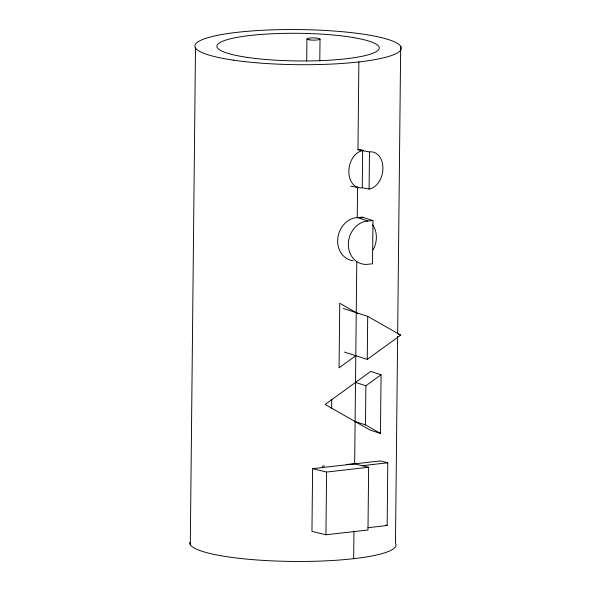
<?xml version="1.0" encoding="UTF-8"?>
<svg xmlns="http://www.w3.org/2000/svg" width="591" height="591" viewBox="0 0 591 591"><rect width="100%" height="100%" fill="white"/><g stroke="black" fill="none" stroke-linecap="round" stroke-linejoin="round"><path stroke-width="0.89" d="M190.295 544.695L195.495 47.945M306.692 60.947L306.921 39.065M367.942 527.697L387.149 525.502L387.799 462.775L380.264 460.936L312.609 468.648L311.952 531.375L325.937 534.781L367.986 529.994L368.644 467.259L354.659 463.854L346.437 464.423M319.79 60.873L320.026 38.991M322.664 467.917L322.679 466.07L324.511 465.944M325.937 534.781L326.587 472.054L312.609 468.648M331.617 408.167L331.706 399.708M353.669 558.687L353.957 531.169M354.659 463.854L356.779 261.695M367.905 221.004L363.953 221.662A22.059 19.067 -72.1 0 0 348.35 245.826A22.059 19.067 -72.1 0 0 366.361 264.406L372.529 263.8L372.98 220.583L367.905 221.004L357.245 217.569L357.562 186.874M362.261 187.768L362.645 150.668A18.823 13.408 -79.3 0 0 348.823 171.287A18.823 13.408 -79.3 0 0 362.261 187.768L369.087 189.054A18.823 13.408 -79.3 0 0 382.916 168.435A18.823 13.408 -79.3 0 0 369.478 151.961L357.954 149.782L358.87 61.937M362.305 217.902L362.313 217.148L357.245 217.569M380.464 433.41L365.474 424.877L365.888 385.775L381.077 374.746L370.705 371.407L325.131 404.473L370.092 430.063L380.464 433.41L381.077 374.746M344.523 352.073L367.255 359.402L367.705 316.34L343.238 308.45M369.087 189.054L369.478 151.961M397.64 336.227L395.475 543.055A103.181 17.56 0.6 0 1 297.11 561.465A103.181 17.56 0.6 0 1 189.741 542.398M397.669 333.457L400.676 46.305M355.797 355.708L339.064 367.846L339.744 303.249L357.814 313.54M367.255 359.402L400.705 335.127L367.705 316.34M362.202 465.693L387.799 462.775M326.587 472.054L368.644 467.259M361.419 217.791L358.331 217.385L353.285 218.227A22.059 19.067 -72.1 0 0 337.646 240.973A22.059 19.067 -72.1 0 0 353.189 260.823M350.655 186.143L358.737 187.672M385.472 525.096L387.149 525.502M362.313 217.148L372.98 220.583M398.253 334.336L400.705 335.127M355.516 382.429L365.888 385.775M355.102 421.538L365.474 424.877M357.954 149.782A18.823 13.408 -79.3 0 1 363.155 150.402M372.662 224.875A22.059 19.067 -72.1 0 1 373.091 249.749M233.29 60.134A103.181 17.56 0.6 0 0 400.018 50.878A103.181 17.56 0.6 0 0 260.949 30.363A103.181 17.56 0.6 0 0 233.29 60.134M247.104 57.364A81.189 13.822 0.6 0 0 378.292 50.08A81.189 13.822 0.6 0 0 268.861 33.931A81.189 13.822 0.6 0 0 247.104 57.364M309.263 39.841A6.582 1.123 0.6 0 0 319.953 39.279A6.582 1.123 0.6 0 0 311.198 37.95A6.582 1.123 0.6 0 0 309.263 39.841"/></g></svg>
